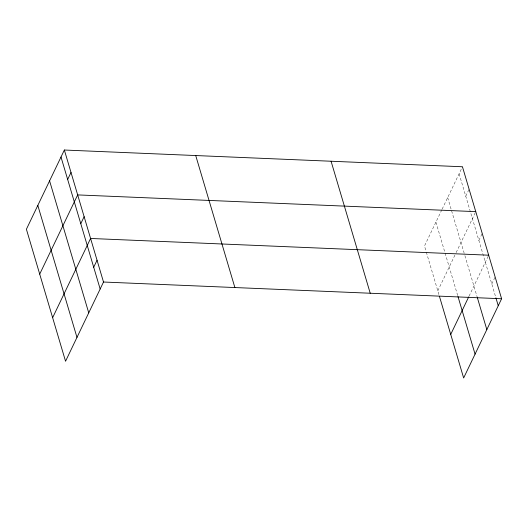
<?xml version="1.0" encoding="UTF-8"?>
<svg xmlns="http://www.w3.org/2000/svg" width="528" height="528" viewBox="0 0 528 528"><rect width="100%" height="100%" fill="white"/><g stroke="black" fill="none" stroke-linecap="round" stroke-linejoin="round"><path stroke-width="0.4" stroke-dasharray="2.64 1.98" d="M441.797 209.86L424.492 245.975L426.096 251.394M442.141 209.141L462.449 166.756M465.755 196.192L469.102 189.196M437.804 290.855L455.796 253.295M456.146 252.575L475.761 211.636M478.87 240.405L482.216 233.416M469.069 296.135L488.347 255.895M491.792 283.965L495.139 276.976M459.096 173.752L495.944 297.97M447.678 197.584L464.68 254.912M464.911 255.684L477.14 296.914M435.91 222.143L457.763 295.799M426.327 252.166L438.959 294.743"/><path stroke-width="0.79" d="M64.357 150.025L26.4 229.244L65.551 361.244L103.508 282.025L64.357 150.025L462.449 166.756L501.6 298.756L463.643 377.975L439.421 296.3M67.663 179.454L71.009 172.465M39.712 274.124L77.669 194.905L475.761 211.636M80.777 223.674L84.13 216.685M52.635 317.684L90.585 238.465L488.677 255.196M93.7 267.234L97.046 260.245M450.727 334.415L468.719 296.855M103.508 282.025L501.6 298.756M495.944 297.97L498.247 305.745M477.371 297.693L486.829 329.584M457.994 296.578L475.068 354.136M331.076 161.238L370.227 293.238M195.723 155.549L234.881 287.549M61.004 157.021L100.162 289.014M49.586 180.853L88.737 312.853M37.818 205.412L76.976 337.405"/></g></svg>
